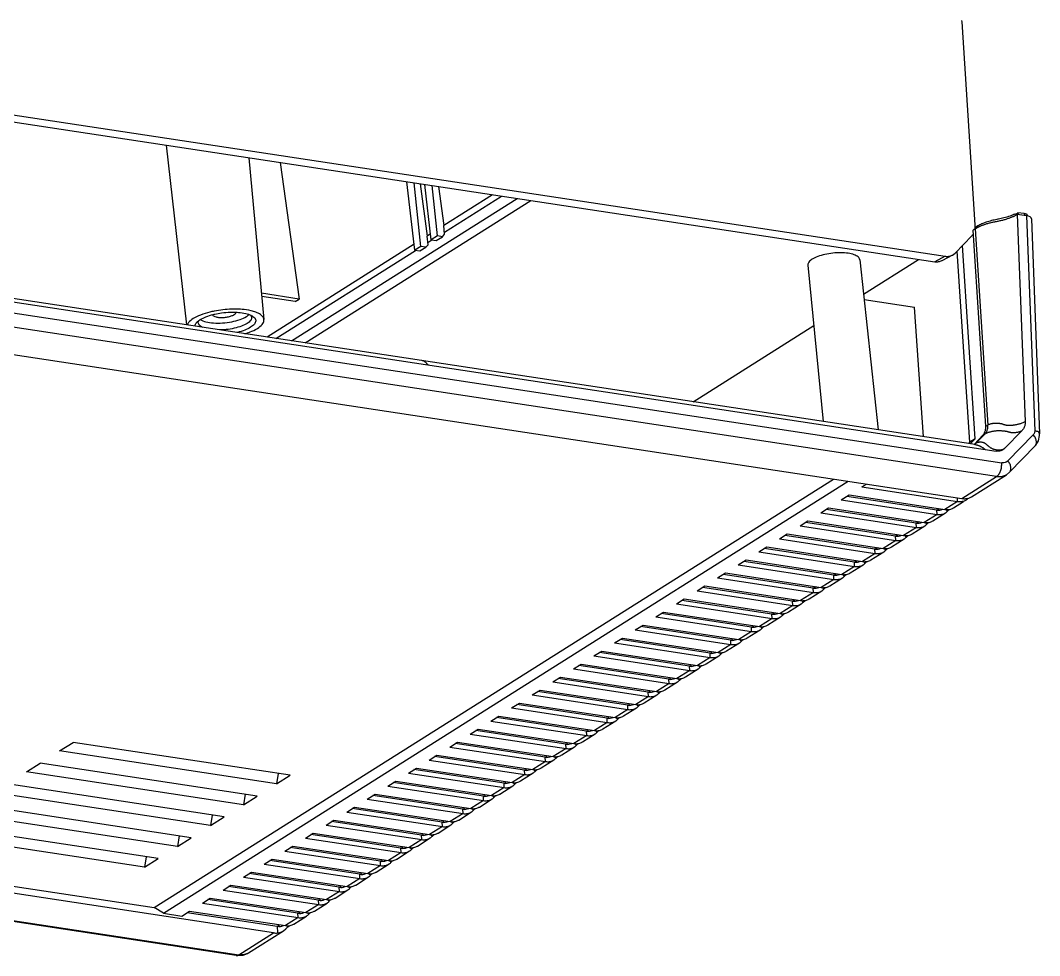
# Model space of a CAD drawing. Header units: millimetres. Extents: x 14276 to 15242, y -9916 to -8542.
# Drawn here: x 14913.2 to 15050, y -9716.2 to -9590.7 of the extents above; entities that cross this region are included whole.
import ezdxf

# ---------------------------------------------------------------- set-up
doc = ezdxf.new("R2010")
doc.units = ezdxf.units.MM

# ---------------------------------------------------------------- blocks, each defined once
blk = doc.blocks.new('u9')
at = {"color": 7, "linetype": 'Continuous'}
for p, q in [((-183.313, 483.086), (-187.971, 480.148)), ((-183.186, 483.201), (-183.869, 483.148)), ((-32.207, 460.157), (-183.313, 483.086)), ((-182.944, 483.176), (-183.186, 483.201)), ((-182.944, 483.176), (-31.838, 460.247)), ((-184.619, 482.841), (-189.298, 479.89)), ((-190.693, 478.967), (-192.406, 477.887)), ((-191.269, 478.102), (-189.556, 479.182)), ((-189.885, 479.356), (-190.047, 479.186)), ((-189.813, 479.43), (-189.885, 479.356)), ((-189.756, 479.184), (-189.885, 479.356)), ((-189.757, 479.488), (-189.813, 479.43)), ((-189.627, 479.622), (-189.757, 479.488)), ((-189.298, 479.89), (-189.627, 479.622)), ((-176.704, 477.232), (-189.556, 479.182)), ((-188.473, 479.272), (-188.798, 479.067)), ((-188.473, 479.272), (-188.518, 480.159)), ((-176.379, 477.437), (-188.473, 479.272)), ((-187.971, 480.148), (-36.865, 457.219)), ((-192.687, 477.657), (-192.912, 477.424)), ((-192.687, 477.657), (-192.522, 477.439)), ((-178.416, 476.152), (-191.269, 478.102)), ((-191.269, 478.102), (-191.24, 477.527)), ((-175.65, 477.897), (-176.704, 477.232)), ((-173.211, 477.527), (-175.65, 477.897)), ((-173.211, 477.527), (-265.122, 419.549)), ((-171.941, 476.763), (-263.122, 419.245)), ((-193.46, 477.222), (-195.173, 476.141)), ((-194.036, 476.357), (-192.323, 477.437)), ((-181.183, 474.407), (-194.036, 476.357)), ((-194.036, 476.357), (-194.007, 475.781)), ((-179.471, 475.487), (-192.323, 477.437)), ((-191.24, 477.527), (-191.564, 477.322)), ((-191.24, 477.527), (-179.146, 475.691)), ((-173.211, 477.527), (-171.941, 476.763)), ((-52.799, 458.685), (-171.941, 476.763)), ((-196.227, 475.476), (-197.94, 474.396)), ((-196.802, 474.611), (-195.09, 475.692)), ((-195.454, 475.912), (-195.678, 475.679)), ((-195.454, 475.912), (-195.289, 475.693)), ((-182.237, 473.742), (-195.09, 475.692)), ((-194.007, 475.781), (-194.331, 475.577)), ((-194.007, 475.781), (-181.913, 473.946)), ((-178.416, 476.152), (-179.471, 475.487)), ((-198.994, 473.731), (-200.706, 472.651)), ((-199.569, 472.866), (-197.857, 473.946)), ((-198.221, 474.167), (-198.445, 473.934)), ((-198.221, 474.167), (-198.056, 473.948)), ((-185.004, 471.996), (-197.857, 473.946)), ((-196.774, 474.036), (-197.098, 473.831)), ((-183.95, 472.661), (-196.802, 474.611)), ((-196.802, 474.611), (-196.774, 474.036)), ((-196.774, 474.036), (-184.68, 472.201)), ((-181.183, 474.407), (-182.237, 473.742)), ((-202.336, 471.121), (-200.623, 472.201)), ((-200.987, 472.421), (-201.212, 472.188)), ((-200.987, 472.421), (-200.823, 472.203)), ((-187.771, 470.251), (-200.623, 472.201)), ((-199.541, 472.291), (-199.865, 472.086)), ((-186.717, 470.916), (-199.569, 472.866)), ((-199.569, 472.866), (-199.541, 472.291)), ((-199.541, 472.291), (-187.447, 470.455)), ((-183.95, 472.661), (-185.004, 471.996)), ((-201.761, 471.986), (-203.473, 470.905)), ((-189.484, 469.171), (-202.336, 471.121)), ((-202.336, 471.121), (-202.307, 470.545)), ((-186.717, 470.916), (-187.771, 470.251)), ((-170.651, 471.332), (-172.483, 470.177)), ((-170.873, 469.933), (-170.651, 471.332)), ((-170.651, 471.332), (-141.52, 466.912)), ((-204.527, 470.24), (-206.24, 469.16)), ((-205.103, 469.375), (-203.39, 470.456)), ((-192.25, 467.425), (-205.103, 469.375)), ((-205.103, 469.375), (-205.074, 468.8)), ((-203.754, 470.676), (-203.979, 470.443)), ((-203.754, 470.676), (-203.59, 470.457)), ((-190.538, 468.506), (-203.39, 470.456)), ((-202.307, 470.545), (-202.632, 470.341)), ((-202.307, 470.545), (-190.213, 468.71)), ((-172.483, 470.177), (-143.351, 465.756)), ((-207.294, 468.495), (-209.007, 467.415)), ((-207.87, 467.63), (-206.157, 468.71)), ((-206.521, 468.931), (-206.746, 468.698)), ((-206.521, 468.931), (-206.356, 468.712)), ((-193.305, 466.76), (-206.157, 468.71)), ((-205.074, 468.8), (-205.398, 468.595)), ((-205.074, 468.8), (-192.98, 466.965)), ((-189.484, 469.171), (-190.538, 468.506)), ((-175.078, 468.539), (-176.91, 467.384)), ((-175.3, 467.14), (-175.078, 468.539)), ((-175.078, 468.539), (-145.947, 464.119)), ((-210.061, 466.75), (-211.774, 465.669)), ((-210.636, 465.885), (-208.924, 466.965)), ((-209.288, 467.185), (-209.512, 466.952)), ((-209.288, 467.185), (-209.123, 466.967)), ((-196.071, 465.015), (-208.924, 466.965)), ((-207.841, 467.055), (-208.165, 466.85)), ((-195.017, 465.68), (-207.87, 467.63)), ((-207.87, 467.63), (-207.841, 467.055)), ((-207.841, 467.055), (-195.747, 465.219)), ((-192.25, 467.425), (-193.305, 466.76)), ((-176.91, 467.384), (-147.778, 462.964)), ((-212.055, 465.44), (-212.279, 465.207)), ((-212.055, 465.44), (-211.89, 465.221)), ((-210.608, 465.309), (-210.932, 465.105)), ((-197.784, 463.935), (-210.636, 465.885)), ((-210.636, 465.885), (-210.608, 465.309)), ((-210.608, 465.309), (-198.514, 463.474)), ((-195.017, 465.68), (-196.071, 465.015)), ((-179.505, 465.747), (-181.337, 464.592)), ((-179.727, 464.347), (-179.505, 465.747)), ((-179.505, 465.747), (-150.374, 461.327)), ((-212.828, 465.004), (-214.54, 463.924)), ((-213.403, 464.139), (-211.691, 465.22)), ((-200.551, 462.189), (-213.403, 464.139)), ((-213.403, 464.139), (-213.375, 463.564)), ((-198.838, 463.27), (-211.691, 465.22)), ((-197.784, 463.935), (-198.838, 463.27)), ((-181.337, 464.592), (-152.205, 460.171)), ((-215.595, 463.259), (-217.307, 462.179)), ((-216.17, 462.394), (-214.457, 463.474)), ((-214.821, 463.695), (-215.046, 463.462)), ((-214.821, 463.695), (-214.657, 463.476)), ((-201.605, 461.524), (-214.457, 463.474)), ((-213.375, 463.564), (-213.699, 463.359)), ((-213.375, 463.564), (-201.281, 461.729)), ((-183.932, 462.954), (-185.763, 461.799)), ((-184.154, 461.555), (-183.932, 462.954)), ((-183.932, 462.954), (-154.801, 458.534)), ((-218.361, 461.514), (-220.074, 460.433)), ((-218.937, 460.649), (-217.224, 461.729)), ((-217.588, 461.949), (-217.813, 461.716)), ((-217.588, 461.949), (-217.424, 461.731)), ((-204.372, 459.779), (-217.224, 461.729)), ((-216.141, 461.819), (-216.466, 461.614)), ((-203.318, 460.444), (-216.17, 462.394)), ((-216.17, 462.394), (-216.141, 461.819)), ((-216.141, 461.819), (-204.048, 459.983)), ((-200.551, 462.189), (-201.605, 461.524)), ((-185.763, 461.799), (-156.632, 457.379)), ((-221.128, 459.768), (-222.841, 458.688)), ((-221.704, 458.903), (-219.991, 459.984)), ((-220.355, 460.204), (-220.58, 459.971)), ((-220.355, 460.204), (-220.19, 459.985)), ((-207.139, 458.034), (-219.991, 459.984)), ((-218.908, 460.073), (-219.233, 459.869)), ((-206.084, 458.699), (-218.937, 460.649)), ((-218.937, 460.649), (-218.908, 460.073)), ((-218.908, 460.073), (-206.814, 458.238)), ((-203.318, 460.444), (-204.372, 459.779)), ((-188.359, 460.162), (-190.19, 459.007)), ((-188.581, 458.762), (-188.359, 460.162)), ((-188.359, 460.162), (-159.228, 455.741)), ((-223.122, 458.459), (-223.346, 458.226)), ((-223.122, 458.459), (-222.957, 458.24)), ((-208.851, 456.953), (-221.704, 458.903)), ((-221.704, 458.903), (-221.675, 458.328)), ((-206.084, 458.699), (-207.139, 458.034)), ((-190.19, 459.007), (-161.059, 454.586)), ((-154.801, 458.534), (-156.632, 457.379)), ((-223.895, 458.023), (-225.608, 456.943)), ((-224.471, 457.158), (-222.758, 458.238)), ((-211.618, 455.208), (-224.471, 457.158)), ((-224.471, 457.158), (-224.442, 456.583)), ((-209.905, 456.288), (-222.758, 458.238)), ((-221.675, 458.328), (-221.999, 458.123)), ((-221.675, 458.328), (-209.581, 456.493)), ((-226.662, 456.278), (-228.375, 455.197)), ((-227.237, 455.413), (-225.525, 456.493)), ((-225.889, 456.713), (-226.113, 456.48)), ((-225.889, 456.713), (-225.724, 456.495)), ((-212.672, 454.543), (-225.525, 456.493)), ((-224.442, 456.583), (-224.766, 456.378)), ((-224.442, 456.583), (-212.348, 454.747)), ((-208.851, 456.953), (-209.905, 456.288)), ((-159.228, 455.741), (-161.059, 454.586)), ((-229.429, 454.532), (-231.141, 453.452)), ((-230.004, 453.667), (-228.291, 454.748)), ((-228.655, 454.968), (-228.88, 454.735)), ((-228.655, 454.968), (-228.491, 454.749)), ((-215.439, 452.798), (-228.291, 454.748)), ((-227.209, 454.837), (-227.533, 454.633)), ((-214.385, 453.463), (-227.237, 455.413)), ((-227.237, 455.413), (-227.209, 454.837)), ((-227.209, 454.837), (-215.115, 453.002)), ((-211.618, 455.208), (-212.672, 454.543)), ((-232.771, 451.922), (-231.058, 453.002)), ((-231.422, 453.223), (-231.647, 452.99)), ((-231.422, 453.223), (-231.258, 453.004)), ((-218.206, 451.052), (-231.058, 453.002)), ((-229.975, 453.092), (-230.3, 452.887)), ((-217.152, 451.717), (-230.004, 453.667)), ((-230.004, 453.667), (-229.975, 453.092)), ((-229.975, 453.092), (-217.882, 451.257)), ((-214.385, 453.463), (-215.439, 452.798)), ((-232.195, 452.787), (-233.908, 451.707)), ((-219.918, 449.972), (-232.771, 451.922)), ((-232.771, 451.922), (-232.742, 451.347)), ((-217.152, 451.717), (-218.206, 451.052)), ((-234.962, 451.042), (-236.675, 449.961)), ((-235.538, 450.177), (-233.825, 451.257)), ((-222.685, 448.227), (-235.538, 450.177)), ((-235.538, 450.177), (-235.509, 449.601)), ((-234.189, 451.477), (-234.414, 451.244)), ((-234.189, 451.477), (-234.025, 451.259)), ((-220.973, 449.307), (-233.825, 451.257)), ((-232.742, 451.347), (-233.067, 451.142)), ((-232.742, 451.347), (-220.648, 449.511)), ((-237.729, 449.296), (-239.442, 448.216)), ((-238.305, 448.431), (-236.592, 449.512)), ((-236.956, 449.732), (-237.181, 449.499)), ((-236.956, 449.732), (-236.791, 449.513)), ((-223.739, 447.562), (-236.592, 449.512)), ((-235.509, 449.601), (-235.833, 449.397)), ((-235.509, 449.601), (-223.415, 447.766)), ((-219.918, 449.972), (-220.973, 449.307)), ((-240.496, 447.551), (-242.209, 446.471)), ((-241.071, 446.686), (-239.359, 447.766)), ((-239.723, 447.987), (-239.947, 447.754)), ((-239.723, 447.987), (-239.558, 447.768)), ((-226.506, 445.816), (-239.359, 447.766)), ((-238.276, 447.856), (-238.6, 447.651)), ((-225.452, 446.481), (-238.305, 448.431)), ((-238.305, 448.431), (-238.276, 447.856)), ((-238.276, 447.856), (-226.182, 446.021)), ((-222.685, 448.227), (-223.739, 447.562)), ((-242.49, 446.241), (-242.714, 446.008)), ((-242.49, 446.241), (-242.325, 446.023)), ((-241.043, 446.111), (-241.367, 445.906)), ((-228.219, 444.736), (-241.071, 446.686)), ((-241.071, 446.686), (-241.043, 446.111)), ((-241.043, 446.111), (-228.949, 444.275)), ((-225.452, 446.481), (-226.506, 445.816)), ((-243.263, 445.806), (-244.975, 444.725)), ((-243.838, 444.941), (-242.126, 446.021)), ((-230.986, 442.991), (-243.838, 444.941)), ((-243.838, 444.941), (-243.81, 444.365)), ((-229.273, 444.071), (-242.126, 446.021)), ((-228.219, 444.736), (-229.273, 444.071)), ((-246.03, 444.06), (-247.742, 442.98)), ((-246.605, 443.195), (-244.892, 444.276)), ((-245.256, 444.496), (-245.481, 444.263)), ((-245.256, 444.496), (-245.092, 444.277)), ((-232.04, 442.326), (-244.892, 444.276)), ((-243.81, 444.365), (-244.134, 444.161)), ((-243.81, 444.365), (-231.716, 442.53)), ((-248.796, 442.315), (-250.509, 441.235)), ((-249.372, 441.45), (-247.659, 442.53)), ((-248.023, 442.751), (-248.248, 442.518)), ((-248.023, 442.751), (-247.859, 442.532)), ((-234.807, 440.58), (-247.659, 442.53)), ((-246.576, 442.62), (-246.901, 442.415)), ((-233.753, 441.245), (-246.605, 443.195)), ((-246.605, 443.195), (-246.576, 442.62)), ((-246.576, 442.62), (-234.482, 440.785)), ((-230.986, 442.991), (-232.04, 442.326)), ((-252.139, 439.705), (-250.426, 440.785)), ((-250.79, 441.005), (-251.015, 440.772)), ((-250.79, 441.005), (-250.625, 440.787)), ((-237.573, 438.835), (-250.426, 440.785)), ((-249.343, 440.875), (-249.667, 440.67)), ((-236.519, 439.5), (-249.372, 441.45)), ((-249.372, 441.45), (-249.343, 440.875)), ((-249.343, 440.875), (-237.249, 439.039)), ((-233.753, 441.245), (-234.807, 440.58)), ((-253.557, 439.26), (-253.781, 439.027)), ((-253.557, 439.26), (-253.392, 439.041)), ((-251.563, 440.57), (-253.276, 439.489)), ((-239.286, 437.755), (-252.139, 439.705)), ((-252.139, 439.705), (-252.11, 439.129)), ((-236.519, 439.5), (-237.573, 438.835)), ((-254.33, 438.824), (-256.043, 437.744)), ((-254.905, 437.959), (-253.193, 439.04)), ((-242.053, 436.009), (-254.905, 437.959)), ((-254.905, 437.959), (-254.877, 437.384)), ((-240.34, 437.09), (-253.193, 439.04)), ((-252.11, 439.129), (-252.434, 438.925)), ((-252.11, 439.129), (-240.016, 437.294)), ((-257.097, 437.079), (-258.809, 435.999)), ((-257.672, 436.214), (-255.96, 437.294)), ((-256.324, 437.515), (-256.548, 437.282)), ((-256.324, 437.515), (-256.159, 437.296)), ((-243.107, 435.344), (-255.96, 437.294)), ((-254.877, 437.384), (-255.201, 437.179)), ((-254.877, 437.384), (-242.783, 435.549)), ((-239.286, 437.755), (-240.34, 437.09)), ((-259.864, 435.334), (-261.576, 434.253)), ((-260.439, 434.469), (-258.726, 435.549)), ((-259.09, 435.769), (-259.315, 435.536)), ((-259.09, 435.769), (-258.926, 435.551)), ((-245.874, 433.599), (-258.726, 435.549)), ((-257.644, 435.639), (-257.968, 435.434)), ((-244.82, 434.264), (-257.672, 436.214)), ((-257.672, 436.214), (-257.644, 435.639)), ((-257.644, 435.639), (-245.55, 433.803)), ((-242.053, 436.009), (-243.107, 435.344)), ((-263.206, 432.723), (-261.493, 433.804)), ((-261.857, 434.024), (-262.082, 433.791)), ((-261.857, 434.024), (-261.693, 433.805)), ((-248.641, 431.854), (-261.493, 433.804)), ((-260.41, 433.893), (-260.735, 433.689)), ((-247.587, 432.519), (-260.439, 434.469)), ((-260.439, 434.469), (-260.41, 433.893)), ((-260.41, 433.893), (-248.316, 432.058)), ((-244.82, 434.264), (-245.874, 433.599)), ((-262.63, 433.588), (-264.343, 432.508)), ((-250.353, 430.773), (-263.206, 432.723)), ((-263.206, 432.723), (-263.177, 432.148)), ((-247.587, 432.519), (-248.641, 431.854)), ((-265.397, 431.843), (-267.11, 430.763)), ((-265.973, 430.978), (-264.26, 432.058)), ((-264.624, 432.279), (-264.849, 432.046)), ((-264.624, 432.279), (-264.459, 432.06)), ((-251.408, 430.108), (-264.26, 432.058)), ((-263.177, 432.148), (-263.501, 431.943)), ((-263.177, 432.148), (-251.083, 430.313)), ((-268.164, 430.098), (-269.877, 429.017)), ((-268.739, 429.233), (-267.027, 430.313)), ((-267.391, 430.534), (-267.615, 430.3)), ((-267.391, 430.534), (-267.226, 430.315)), ((-254.174, 428.363), (-267.027, 430.313)), ((-265.944, 430.403), (-266.268, 430.198)), ((-253.12, 429.028), (-265.973, 430.978)), ((-265.973, 430.978), (-265.944, 430.403)), ((-265.944, 430.403), (-253.85, 428.567)), ((-250.353, 430.773), (-251.408, 430.108)), ((-270.931, 428.352), (-272.643, 427.272)), ((-271.506, 427.487), (-269.794, 428.568)), ((-270.158, 428.788), (-270.382, 428.555)), ((-270.158, 428.788), (-269.993, 428.569)), ((-256.941, 426.618), (-269.794, 428.568)), ((-268.711, 428.657), (-269.035, 428.453)), ((-255.887, 427.283), (-268.739, 429.233)), ((-268.739, 429.233), (-268.711, 428.657)), ((-268.711, 428.657), (-256.617, 426.822)), ((-253.12, 429.028), (-254.174, 428.363)), ((-272.924, 427.043), (-273.149, 426.81)), ((-272.924, 427.043), (-272.76, 426.824)), ((-271.478, 426.912), (-271.802, 426.707)), ((-258.654, 425.537), (-271.506, 427.487)), ((-271.506, 427.487), (-271.478, 426.912)), ((-271.478, 426.912), (-259.384, 425.077)), ((-255.887, 427.283), (-256.941, 426.618)), ((-273.698, 426.607), (-275.41, 425.527)), ((-274.273, 425.742), (-272.56, 426.823)), ((-261.421, 423.792), (-274.273, 425.742)), ((-274.273, 425.742), (-274.244, 425.167)), ((-259.708, 424.872), (-272.56, 426.823)), ((-276.464, 424.862), (-278.177, 423.781)), ((-277.04, 423.997), (-275.327, 425.077)), ((-275.691, 425.298), (-275.916, 425.064)), ((-275.691, 425.298), (-275.527, 425.079)), ((-262.475, 423.127), (-275.327, 425.077)), ((-274.244, 425.167), (-274.569, 424.962)), ((-274.244, 425.167), (-262.15, 423.332)), ((-258.654, 425.537), (-259.708, 424.872)), ((-279.231, 423.116), (-280.611, 422.246)), ((-279.807, 422.251), (-278.094, 423.332)), ((-278.458, 423.552), (-278.683, 423.319)), ((-278.458, 423.552), (-278.293, 423.333)), ((-265.242, 421.382), (-278.094, 423.332)), ((-277.011, 423.421), (-277.335, 423.217)), ((-264.187, 422.047), (-277.04, 423.997)), ((-277.04, 423.997), (-277.011, 423.421)), ((-277.011, 423.421), (-264.917, 421.586)), ((-261.421, 423.792), (-262.475, 423.127)), ((-281.666, 421.623), (-286.344, 418.672)), ((-280.368, 421.862), (-285.026, 418.924)), ((-129.263, 398.934), (-280.368, 421.862)), ((-266.954, 420.301), (-279.807, 422.251)), ((-279.807, 422.251), (-279.783, 421.773)), ((-264.187, 422.047), (-265.242, 421.382)), ((-266.954, 420.301), (-267.56, 419.919)), ((-285.026, 418.924), (-133.921, 395.995)), ((-290.204, 414.808), (-286.784, 418.315)), ((-286.345, 418.671), (-286.784, 418.315)), ((-289.965, 413.299), (-286.546, 416.806)), ((-134.612, 394.14), (-285.718, 417.069)), ((-288.458, 412.731), (-286.102, 415.148)), ((-286.102, 415.148), (-285.819, 415.364)), ((-135.108, 392.755), (-284.996, 415.499)), ((-282.026, 414.596), (-282.266, 414.445)), ((-282.156, 414.615), (-134.006, 392.135)), ((-282.266, 414.445), (-283.485, 413.179)), ((-283.208, 413.354), (-283.485, 413.179)), ((-283.208, 413.354), (-282.013, 414.594)), ((-281.492, 414.526), (-282.141, 413.853)), ((-282.141, 413.853), (-281.421, 414.307)), ((-282.141, 413.853), (-280.454, 387.917)), ((-281.256, 414.478), (-281.421, 414.307)), ((-281.421, 414.307), (-279.753, 388.645)), ((-275.207, 413.561), (-274.02, 396.176)), ((-289.71, 384.309), (-290.813, 413.162)), ((-289.048, 383.926), (-290.15, 412.757)), ((-283.586, 412.17), (-283.863, 411.996)), ((-282.152, 385.685), (-283.863, 411.996)), ((-283.586, 412.17), (-281.876, 385.86)), ((-266.66, 389.814), (-269.153, 412.643)), ((-287.808, 383.738), (-288.87, 411.525)), ((-259.697, 390.535), (-261.751, 411.521)), ((-244.293, 408.874), (-260.492, 398.655)), ((-192.225, 400.974), (-222.498, 381.878)), ((-190.397, 400.697), (-220.67, 381.6)), ((-188.276, 400.375), (-207.013, 388.555)), ((-206.836, 387.746), (-187.099, 400.196)), ((-173.56, 374.452), (-176.283, 398.554)), ((-184.628, 376.131), (-186.671, 397.842)), ((-267.242, 395.148), (-274.02, 396.176)), ((-267.165, 394.445), (-274.564, 389.778)), ((-190.852, 395.437), (-191.405, 395.088)), ((-191.405, 395.088), (-186.34, 394.32)), ((-188.874, 376.776), (-191.405, 395.088)), ((-190.852, 395.437), (-186.381, 394.759)), ((-278.118, 389.355), (-276.722, 390.106)), ((-128.636, 367.635), (-276.722, 390.106)), ((-279.481, 388.927), (-281.698, 386.626)), ((-279.112, 389.205), (-279.481, 388.927)), ((-279.112, 389.205), (-277.664, 389.963)), ((-130.032, 366.884), (-278.118, 389.355)), ((-207.591, 388.643), (-208.421, 388.119)), ((-206.929, 388.542), (-207.591, 388.643)), ((-209.805, 387.246), (-210.635, 386.723)), ((-209.143, 387.146), (-209.805, 387.246)), ((-208.69, 387.497), (-209.226, 387.159)), ((-208.421, 388.119), (-208.719, 387.797)), ((-208.719, 387.797), (-208.608, 386.633)), ((-208.421, 388.119), (-207.759, 388.019)), ((-207.759, 388.019), (-206.929, 388.542)), ((-207.759, 388.019), (-206.86, 379.505)), ((-206.929, 388.542), (-205.856, 379.353)), ((-281.921, 386.579), (-281.749, 386.553)), ((-210.903, 386.101), (-218.548, 381.278)), ((-210.635, 386.723), (-210.932, 386.401)), ((-210.932, 386.401), (-210.821, 385.237)), ((-210.635, 386.723), (-209.973, 386.622)), ((-209.973, 386.622), (-209.143, 387.146)), ((-209.973, 386.622), (-209.259, 379.869)), ((-209.143, 387.146), (-208.276, 379.72)), ((-209.05, 386.349), (-208.602, 386.632)), ((-207.649, 379.624), (-208.602, 386.632)), ((-282.536, 385.286), (-282.547, 385.468)), ((-282.536, 385.286), (-282.259, 385.461)), ((-282.259, 385.461), (-282.268, 385.619)), ((-282.171, 385.146), (-280.399, 357.9)), ((-282.152, 385.685), (-281.876, 385.86)), ((-217.372, 381.1), (-210.815, 385.236)), ((-210.103, 379.997), (-210.815, 385.236)), ((-289.209, 383.97), (-289.193, 383.87)), ((-289.048, 383.926), (-287.808, 383.738)), ((-288.753, 383.631), (-288.788, 383.887)), ((-288.753, 383.631), (-287.907, 383.503)), ((-287.907, 383.503), (-287.931, 383.757))]:
    blk.add_line(p, q, dxfattribs=at)
for points in [[(-183.869, 483.148), (-184.493, 482.915), (-184.621, 482.839)], [(-290.204, 414.808), (-290.282, 414.722), (-290.648, 414.125), (-290.809, 413.418), (-290.813, 413.162)]]:
    blk.add_lwpolyline(points, dxfattribs=at)
for centre, radius, start, end in [((-188.743, 478.151), 1.131, 116.94615, 118.72486), ((-191.601, 476.611), 1.508, 130.63384, 136.06647), ((-191.596, 476.606), 1.516, 122.30934, 130.64362), ((-191.51, 476.405), 1.131, 116.94615, 118.72486), ((-194.368, 474.866), 1.508, 130.63384, 136.06647), ((-194.363, 474.86), 1.516, 122.30934, 130.64362), ((-194.277, 474.66), 1.131, 116.94615, 118.72486), ((-197.135, 473.121), 1.508, 130.63384, 136.06647), ((-197.13, 473.115), 1.516, 122.30934, 130.64362), ((-197.043, 472.915), 1.131, 116.94615, 118.72486), ((-199.901, 471.375), 1.508, 130.63384, 136.06647), ((-199.896, 471.37), 1.516, 122.30934, 130.64362), ((-199.81, 471.169), 1.131, 116.94615, 118.72486), ((-202.668, 469.63), 1.508, 130.63384, 136.06647), ((-202.663, 469.624), 1.516, 122.30934, 130.64362), ((-202.577, 469.424), 1.131, 116.94615, 118.72486), ((-205.435, 467.885), 1.508, 130.63384, 136.06647), ((-205.43, 467.879), 1.516, 122.30934, 130.64362), ((-205.344, 467.679), 1.131, 116.94615, 118.72486), ((-208.202, 466.139), 1.508, 130.63384, 136.06647), ((-208.197, 466.134), 1.516, 122.30934, 130.64362), ((-208.111, 465.933), 1.131, 116.94615, 118.72486), ((-210.969, 464.394), 1.508, 130.63384, 136.06647), ((-210.964, 464.388), 1.516, 122.30934, 130.64362), ((-213.73, 462.643), 1.516, 122.30934, 130.64362), ((-210.877, 464.188), 1.131, 116.94615, 118.72486), ((-213.735, 462.649), 1.508, 130.63384, 136.06647), ((-213.644, 462.443), 1.131, 116.94615, 118.72486), ((-216.502, 460.903), 1.508, 130.63384, 136.06647), ((-216.497, 460.898), 1.516, 122.30934, 130.64362), ((-216.411, 460.697), 1.131, 116.94615, 118.72486), ((-219.269, 459.158), 1.508, 130.63384, 136.06647), ((-219.264, 459.152), 1.516, 122.30934, 130.64362), ((-219.178, 458.952), 1.131, 116.94615, 118.72486), ((-222.036, 457.413), 1.508, 130.63384, 136.06647), ((-222.031, 457.407), 1.516, 122.30934, 130.64362), ((-221.945, 457.207), 1.131, 116.94615, 118.72486), ((-224.803, 455.667), 1.508, 130.63384, 136.06647), ((-224.798, 455.662), 1.516, 122.30934, 130.64362), ((-224.712, 455.461), 1.131, 116.94615, 118.72486), ((-227.57, 453.922), 1.508, 130.63384, 136.06647), ((-227.564, 453.916), 1.516, 122.30934, 130.64362), ((-227.478, 453.716), 1.131, 116.94615, 118.72486), ((-230.336, 452.177), 1.508, 130.63384, 136.06647), ((-230.331, 452.171), 1.516, 122.30934, 130.64362), ((-230.245, 451.971), 1.131, 116.94615, 118.72486), ((-233.103, 450.431), 1.508, 130.63384, 136.06647), ((-233.098, 450.426), 1.516, 122.30934, 130.64362), ((-233.012, 450.225), 1.131, 116.94615, 118.72486), ((-235.87, 448.686), 1.508, 130.63384, 136.06647), ((-235.865, 448.68), 1.516, 122.30934, 130.64362), ((-235.779, 448.48), 1.131, 116.94615, 118.72486), ((-238.637, 446.941), 1.508, 130.63384, 136.06647), ((-238.632, 446.935), 1.516, 122.30934, 130.64362), ((-238.546, 446.735), 1.131, 116.94615, 118.72486), ((-241.404, 445.195), 1.508, 130.63384, 136.06647), ((-241.398, 445.19), 1.516, 122.30934, 130.64362), ((-244.165, 443.444), 1.516, 122.30934, 130.64362), ((-241.312, 444.989), 1.131, 116.94615, 118.72486), ((-244.17, 443.45), 1.508, 130.63384, 136.06647), ((-244.079, 443.244), 1.131, 116.94615, 118.72486), ((-246.937, 441.705), 1.508, 130.63384, 136.06647), ((-246.932, 441.699), 1.516, 122.30934, 130.64362), ((-246.846, 441.499), 1.131, 116.94615, 118.72486), ((-249.704, 439.959), 1.508, 130.63384, 136.06647), ((-249.699, 439.954), 1.516, 122.30934, 130.64362), ((-249.613, 439.753), 1.131, 116.94615, 118.72486), ((-252.471, 438.214), 1.508, 130.63384, 136.06647), ((-252.466, 438.208), 1.516, 122.30934, 130.64362), ((-252.38, 438.008), 1.131, 116.94615, 118.72486), ((-255.238, 436.469), 1.508, 130.63384, 136.06647), ((-255.232, 436.463), 1.516, 122.30934, 130.64362), ((-255.146, 436.263), 1.131, 116.94615, 118.72486), ((-258.004, 434.723), 1.508, 130.63384, 136.06647), ((-257.999, 434.718), 1.516, 122.30934, 130.64362), ((-257.913, 434.517), 1.131, 116.94615, 118.72486), ((-260.771, 432.978), 1.508, 130.63384, 136.06647), ((-260.766, 432.972), 1.516, 122.30934, 130.64362), ((-260.68, 432.772), 1.131, 116.94615, 118.72486), ((-263.533, 431.227), 1.516, 122.30934, 130.64362), ((-263.538, 431.233), 1.508, 130.63384, 136.06647), ((-263.447, 431.027), 1.131, 116.94615, 118.72486), ((-266.305, 429.487), 1.508, 130.63384, 136.06647), ((-266.3, 429.482), 1.516, 122.30934, 130.64362), ((-266.214, 429.281), 1.131, 116.94615, 118.72486), ((-269.072, 427.742), 1.508, 130.63384, 136.06647), ((-269.067, 427.736), 1.516, 122.30934, 130.64362), ((-268.98, 427.536), 1.131, 116.94615, 118.72486), ((-271.838, 425.997), 1.508, 130.63384, 136.06647), ((-271.833, 425.991), 1.516, 122.30934, 130.64362), ((-271.747, 425.791), 1.131, 116.94615, 118.72486), ((-274.605, 424.251), 1.508, 130.63384, 136.06647), ((-274.6, 424.246), 1.516, 122.30934, 130.64362), ((-274.514, 424.045), 1.131, 116.94615, 118.72486), ((-277.372, 422.506), 1.508, 130.63384, 136.06647), ((-277.367, 422.5), 1.516, 122.30934, 130.64362), ((-277.281, 422.3), 1.131, 116.94615, 118.72486), ((-280.77, 420.201), 1.681, 108.76299, 122.20523), ((-280.134, 420.756), 1.515, 125.00689, 136.05403), ((-280.138, 420.761), 1.508, 122.30036, 125.012), ((-280.151, 420.782), 1.484, 116.95717, 122.30941), ((-281.427, 413.637), 1.164, 123.77342, 136.05671), ((-282.869, 415.369), 1.102, 283.92395, 292.94022), ((-178.785, 399.233), 1.518, 313.20435, 317.18595), ((-184.639, 397.577), 0.393, 185.85128, 187.66195), ((-179.953, 400.788), 3.465, 301.71839, 302.24335), ((-183.658, 402.187), 5.671, 253.21698, 256.7473), ((-182.747, 409.684), 13.242, 269.11082, 271.81549), ((-182.781, 410.768), 14.327, 271.81558, 281.12847), ((-182.539, 409.451), 12.988, 281.20399, 282.66475), ((-285.656, 391.837), 7.092, 290.46269, 293.77339), ((-285.093, 390.565), 5.701, 293.74949, 297.57387), ((-284.79, 389.97), 5.032, 297.6499, 297.9172), ((-284.719, 389.836), 4.882, 297.91619, 298.39423), ((-284.405, 389.267), 4.231, 298.32061, 302.16848), ((-285.171, 378.38), 5.808, 116.21205, 118.10904), ((-284.871, 377.768), 6.49, 113.84131, 116.19938), ((-277.724, 358.074), 2.681, 183.73558, 188.08836)]:
    blk.add_arc(centre, radius, start, end, dxfattribs=at)
for centre, major_axis, ratio, start_param, end_param in [((-187.828, 477.27), (-1.277, 2.724), 0.7829302, -0.4819993, -0.2584242), ((-279.935, 419.168), (-1.851, 2.37), 0.7214548, -0.65182, -0.4282449), ((-288.215, 384.45), (1.495, 0.155), 0.3576327, 3.1184365, 4.0844864)]:
    blk.add_ellipse(centre, major_axis=major_axis, ratio=ratio, start_param=start_param, end_param=end_param, dxfattribs=at)
for points, start_tangent, end_tangent in [([(-184.619, 482.841), (-184.481, 482.919), (-183.928, 483.092), (-183.313, 483.086)], (0.8453256, 0.5342515), (0.9886814, -0.1500303)), ([(-182.944, 483.175), (-182.993, 483.181), (-183.313, 483.086)], (-0.9865355, 0.1635472), (-0.8457822, -0.5335283)), ([(-189.556, 479.182), (-190.09, 479.187), (-190.573, 479.035), (-190.693, 478.967)], (-0.9886827, 0.1500218), (-0.845276, -0.5343299)), ([(-188.518, 480.159), (-188.932, 480.066), (-189.298, 479.89)], (-0.9936372, -0.1126284), (-0.8457225, -0.5336229)), ([(-188.473, 479.272), (-188.884, 479.275), (-189.255, 479.159)], (-0.9886827, 0.1500218), (-0.8914449, -0.453129)), ([(-191.269, 478.102), (-191.802, 478.106), (-192.286, 477.955), (-192.406, 477.886)], (-0.9886827, 0.1500218), (-0.845276, -0.5343299)), ([(-191.24, 477.527), (-191.651, 477.53), (-192.022, 477.413)], (-0.9886827, 0.1500218), (-0.8914449, -0.453129)), ([(-194.036, 476.357), (-194.569, 476.361), (-195.052, 476.21), (-195.173, 476.141)], (-0.9886827, 0.1500218), (-0.845276, -0.5343299)), ([(-192.323, 477.437), (-192.857, 477.441), (-193.34, 477.29), (-193.46, 477.222)], (-0.9886827, 0.1500218), (-0.845276, -0.5343299)), ([(-195.09, 475.692), (-195.623, 475.696), (-196.106, 475.545), (-196.227, 475.476)], (-0.9886827, 0.1500218), (-0.845276, -0.5343299)), ([(-194.007, 475.781), (-194.417, 475.785), (-194.789, 475.668)], (-0.9886827, 0.1500218), (-0.8914449, -0.453129)), ([(-197.857, 473.946), (-198.39, 473.951), (-198.873, 473.799), (-198.994, 473.731)], (-0.9886827, 0.1500218), (-0.845276, -0.5343299)), ([(-196.802, 474.611), (-197.336, 474.616), (-197.819, 474.464), (-197.94, 474.396)], (-0.9886827, 0.1500218), (-0.845276, -0.5343299)), ([(-196.774, 474.036), (-197.184, 474.039), (-197.556, 473.923)], (-0.9886827, 0.1500218), (-0.8914449, -0.453129)), ([(-200.623, 472.201), (-201.157, 472.206), (-201.64, 472.054), (-201.761, 471.986)], (-0.9886827, 0.1500218), (-0.845276, -0.5343299)), ([(-199.569, 472.866), (-200.103, 472.87), (-200.586, 472.719), (-200.706, 472.651)], (-0.9886827, 0.1500218), (-0.845276, -0.5343299)), ([(-199.541, 472.291), (-199.951, 472.294), (-200.323, 472.177)], (-0.9886827, 0.1500218), (-0.8914449, -0.453129)), ([(-202.336, 471.121), (-202.87, 471.125), (-203.353, 470.974), (-203.473, 470.905)], (-0.9886827, 0.1500218), (-0.845276, -0.5343299)), ([(-205.103, 469.375), (-205.636, 469.38), (-206.12, 469.228), (-206.24, 469.16)], (-0.9886827, 0.1500218), (-0.845276, -0.5343299)), ([(-203.39, 470.456), (-203.924, 470.46), (-204.407, 470.309), (-204.527, 470.24)], (-0.9886827, 0.1500218), (-0.845276, -0.5343299)), ([(-202.307, 470.545), (-202.718, 470.549), (-203.089, 470.432)], (-0.9886827, 0.1500218), (-0.8914449, -0.453129)), ([(-206.157, 468.71), (-206.691, 468.715), (-207.174, 468.563), (-207.294, 468.495)], (-0.9886827, 0.1500218), (-0.845276, -0.5343299)), ([(-205.074, 468.8), (-205.485, 468.803), (-205.856, 468.687)], (-0.9886827, 0.1500218), (-0.8914449, -0.453129)), ([(-208.924, 466.965), (-209.457, 466.97), (-209.941, 466.818), (-210.061, 466.75)], (-0.9886827, 0.1500218), (-0.845276, -0.5343299)), ([(-207.87, 467.63), (-208.403, 467.634), (-208.886, 467.483), (-209.007, 467.415)], (-0.9886827, 0.1500218), (-0.845276, -0.5343299)), ([(-207.841, 467.055), (-208.251, 467.058), (-208.623, 466.941)], (-0.9886827, 0.1500218), (-0.8914449, -0.453129)), ([(-211.691, 465.22), (-212.224, 465.224), (-212.707, 465.073), (-212.828, 465.004)], (-0.9886827, 0.1500218), (-0.845276, -0.5343299)), ([(-210.636, 465.885), (-211.17, 465.889), (-211.653, 465.738), (-211.774, 465.669)], (-0.9886827, 0.1500218), (-0.845276, -0.5343299)), ([(-210.608, 465.309), (-211.018, 465.313), (-211.39, 465.196)], (-0.9886827, 0.1500218), (-0.8914449, -0.453129)), ([(-213.403, 464.139), (-213.937, 464.144), (-214.42, 463.992), (-214.54, 463.924)], (-0.9886827, 0.1500218), (-0.845276, -0.5343299)), ([(-214.457, 463.474), (-214.991, 463.479), (-215.474, 463.327), (-215.595, 463.259)], (-0.9886827, 0.1500218), (-0.845276, -0.5343299)), ([(-213.375, 463.564), (-213.785, 463.567), (-214.157, 463.451)], (-0.9886827, 0.1500218), (-0.8914449, -0.453129)), ([(-217.224, 461.729), (-217.758, 461.734), (-218.241, 461.582), (-218.361, 461.514)], (-0.9886827, 0.1500218), (-0.845276, -0.5343299)), ([(-216.17, 462.394), (-216.704, 462.398), (-217.187, 462.247), (-217.307, 462.179)], (-0.9886827, 0.1500218), (-0.845276, -0.5343299)), ([(-216.141, 461.819), (-216.552, 461.822), (-216.924, 461.705)], (-0.9886827, 0.1500218), (-0.8914449, -0.453129)), ([(-219.991, 459.984), (-220.525, 459.988), (-221.008, 459.837), (-221.128, 459.768)], (-0.9886827, 0.1500218), (-0.845276, -0.5343299)), ([(-218.937, 460.649), (-219.47, 460.653), (-219.954, 460.502), (-220.074, 460.433)], (-0.9886827, 0.1500218), (-0.845276, -0.5343299)), ([(-218.908, 460.073), (-219.319, 460.077), (-219.69, 459.96)], (-0.9886827, 0.1500218), (-0.8914449, -0.453129)), ([(-221.704, 458.903), (-222.237, 458.908), (-222.72, 458.756), (-222.841, 458.688)], (-0.9886827, 0.1500218), (-0.845276, -0.5343299)), ([(-224.471, 457.158), (-225.004, 457.162), (-225.487, 457.011), (-225.608, 456.943)], (-0.9886827, 0.1500218), (-0.845276, -0.5343299)), ([(-222.758, 458.238), (-223.291, 458.243), (-223.775, 458.091), (-223.895, 458.023)], (-0.9886827, 0.1500218), (-0.845276, -0.5343299)), ([(-221.675, 458.328), (-222.086, 458.331), (-222.457, 458.215)], (-0.9886827, 0.1500218), (-0.8914449, -0.453129)), ([(-225.525, 456.493), (-226.058, 456.498), (-226.541, 456.346), (-226.662, 456.278)], (-0.9886827, 0.1500218), (-0.845276, -0.5343299)), ([(-224.442, 456.583), (-224.852, 456.586), (-225.224, 456.469)], (-0.9886827, 0.1500218), (-0.8914449, -0.453129)), ([(-228.291, 454.748), (-228.825, 454.752), (-229.308, 454.601), (-229.429, 454.532)], (-0.9886827, 0.1500218), (-0.845276, -0.5343299)), ([(-227.237, 455.413), (-227.771, 455.417), (-228.254, 455.266), (-228.374, 455.197)], (-0.9886827, 0.1500218), (-0.845276, -0.5343299)), ([(-227.209, 454.837), (-227.619, 454.841), (-227.991, 454.724)], (-0.9886827, 0.1500218), (-0.8914449, -0.453129)), ([(-231.058, 453.002), (-231.592, 453.007), (-232.075, 452.855), (-232.195, 452.787)], (-0.9886827, 0.1500218), (-0.845276, -0.5343299)), ([(-230.004, 453.667), (-230.538, 453.672), (-231.021, 453.52), (-231.141, 453.452)], (-0.9886827, 0.1500218), (-0.845276, -0.5343299)), ([(-229.975, 453.092), (-230.386, 453.095), (-230.758, 452.979)], (-0.9886827, 0.1500218), (-0.8914449, -0.453129)), ([(-232.771, 451.922), (-233.305, 451.927), (-233.788, 451.775), (-233.908, 451.707)], (-0.9886827, 0.1500218), (-0.845276, -0.5343299)), ([(-235.538, 450.177), (-236.071, 450.181), (-236.554, 450.03), (-236.675, 449.961)], (-0.9886827, 0.1500218), (-0.845276, -0.5343299)), ([(-233.825, 451.257), (-234.359, 451.262), (-234.842, 451.11), (-234.962, 451.042)], (-0.9886827, 0.1500218), (-0.845276, -0.5343299)), ([(-232.742, 451.347), (-233.153, 451.35), (-233.524, 451.233)], (-0.9886827, 0.1500218), (-0.8914449, -0.453129)), ([(-236.592, 449.512), (-237.125, 449.516), (-237.609, 449.365), (-237.729, 449.296)], (-0.9886827, 0.1500218), (-0.845276, -0.5343299)), ([(-235.509, 449.601), (-235.92, 449.605), (-236.291, 449.488)], (-0.9886827, 0.1500218), (-0.8914449, -0.453129)), ([(-239.359, 447.766), (-239.892, 447.771), (-240.375, 447.619), (-240.496, 447.551)], (-0.9886827, 0.1500218), (-0.845276, -0.5343299)), ([(-238.305, 448.431), (-238.838, 448.436), (-239.321, 448.284), (-239.442, 448.216)], (-0.9886827, 0.1500218), (-0.845276, -0.5343299)), ([(-238.276, 447.856), (-238.686, 447.859), (-239.058, 447.743)], (-0.9886827, 0.1500218), (-0.8914449, -0.453129)), ([(-241.071, 446.686), (-241.605, 446.691), (-242.088, 446.539), (-242.208, 446.471)], (-0.9886827, 0.1500218), (-0.845276, -0.5343299)), ([(-241.043, 446.111), (-241.453, 446.114), (-241.825, 445.997)], (-0.9886827, 0.1500218), (-0.8914449, -0.453129)), ([(-243.838, 444.941), (-244.372, 444.945), (-244.855, 444.794), (-244.975, 444.725)], (-0.9886827, 0.1500218), (-0.845276, -0.5343299)), ([(-242.126, 446.021), (-242.659, 446.026), (-243.142, 445.874), (-243.263, 445.806)], (-0.9886827, 0.1500218), (-0.845276, -0.5343299)), ([(-244.892, 444.276), (-245.426, 444.28), (-245.909, 444.129), (-246.029, 444.06)], (-0.9886827, 0.1500218), (-0.845276, -0.5343299)), ([(-243.81, 444.365), (-244.22, 444.369), (-244.592, 444.252)], (-0.9886827, 0.1500218), (-0.8914449, -0.453129)), ([(-247.659, 442.53), (-248.193, 442.535), (-248.676, 442.383), (-248.796, 442.315)], (-0.9886827, 0.1500218), (-0.845276, -0.5343299)), ([(-246.605, 443.195), (-247.139, 443.2), (-247.622, 443.048), (-247.742, 442.98)], (-0.9886827, 0.1500218), (-0.845276, -0.5343299)), ([(-246.576, 442.62), (-246.987, 442.623), (-247.358, 442.507)], (-0.9886827, 0.1500218), (-0.8914449, -0.453129)), ([(-250.426, 440.785), (-250.96, 440.79), (-251.443, 440.638), (-251.563, 440.57)], (-0.9886827, 0.1500218), (-0.845276, -0.5343299)), ([(-249.372, 441.45), (-249.905, 441.455), (-250.388, 441.303), (-250.509, 441.235)], (-0.9886827, 0.1500218), (-0.845276, -0.5343299)), ([(-249.343, 440.875), (-249.754, 440.878), (-250.125, 440.761)], (-0.9886827, 0.1500218), (-0.8914449, -0.453129)), ([(-252.139, 439.705), (-252.672, 439.709), (-253.155, 439.558), (-253.276, 439.489)], (-0.9886827, 0.1500218), (-0.845276, -0.5343299)), ([(-254.905, 437.959), (-255.439, 437.964), (-255.922, 437.812), (-256.043, 437.744)], (-0.9886827, 0.1500218), (-0.845276, -0.5343299)), ([(-253.193, 439.04), (-253.726, 439.044), (-254.209, 438.893), (-254.33, 438.824)], (-0.9886827, 0.1500218), (-0.845276, -0.5343299)), ([(-252.11, 439.129), (-252.52, 439.133), (-252.892, 439.016)], (-0.9886827, 0.1500218), (-0.8914449, -0.453129)), ([(-255.96, 437.294), (-256.493, 437.299), (-256.976, 437.147), (-257.097, 437.079)], (-0.9886827, 0.1500218), (-0.845276, -0.5343299)), ([(-254.877, 437.384), (-255.287, 437.387), (-255.659, 437.271)], (-0.9886827, 0.1500218), (-0.8914449, -0.453129)), ([(-258.726, 435.549), (-259.26, 435.554), (-259.743, 435.402), (-259.863, 435.334)], (-0.9886827, 0.1500218), (-0.845276, -0.5343299)), ([(-257.672, 436.214), (-258.206, 436.219), (-258.689, 436.067), (-258.809, 435.999)], (-0.9886827, 0.1500218), (-0.845276, -0.5343299)), ([(-257.644, 435.639), (-258.054, 435.642), (-258.426, 435.525)], (-0.9886827, 0.1500218), (-0.8914449, -0.453129)), ([(-261.493, 433.804), (-262.027, 433.808), (-262.51, 433.657), (-262.63, 433.588)], (-0.9886827, 0.1500218), (-0.845276, -0.5343299)), ([(-260.439, 434.469), (-260.973, 434.473), (-261.456, 434.322), (-261.576, 434.253)], (-0.9886827, 0.1500218), (-0.845276, -0.5343299)), ([(-260.41, 433.893), (-260.821, 433.897), (-261.192, 433.78)], (-0.9886827, 0.1500218), (-0.8914449, -0.453129)), ([(-263.206, 432.723), (-263.739, 432.728), (-264.223, 432.576), (-264.343, 432.508)], (-0.9886827, 0.1500218), (-0.845276, -0.5343299)), ([(-264.26, 432.058), (-264.794, 432.063), (-265.277, 431.911), (-265.397, 431.843)], (-0.9886827, 0.1500218), (-0.845276, -0.5343299)), ([(-263.177, 432.148), (-263.588, 432.151), (-263.959, 432.035)], (-0.9886827, 0.1500218), (-0.8914449, -0.453129)), ([(-267.027, 430.313), (-267.56, 430.318), (-268.043, 430.166), (-268.164, 430.098)], (-0.9886827, 0.1500218), (-0.845276, -0.5343299)), ([(-265.973, 430.978), (-266.506, 430.983), (-266.989, 430.831), (-267.11, 430.763)], (-0.9886827, 0.1500218), (-0.845276, -0.5343299)), ([(-265.944, 430.403), (-266.354, 430.406), (-266.726, 430.289)], (-0.9886827, 0.1500218), (-0.8914449, -0.453129)), ([(-269.794, 428.568), (-270.327, 428.572), (-270.81, 428.421), (-270.931, 428.352)], (-0.9886827, 0.1500218), (-0.845276, -0.5343299)), ([(-268.739, 429.233), (-269.273, 429.237), (-269.756, 429.086), (-269.877, 429.017)], (-0.9886827, 0.1500218), (-0.845276, -0.5343299)), ([(-268.711, 428.657), (-269.121, 428.661), (-269.493, 428.544)], (-0.9886827, 0.1500218), (-0.8914449, -0.453129)), ([(-271.506, 427.487), (-272.04, 427.492), (-272.523, 427.34), (-272.643, 427.272)], (-0.9886827, 0.1500218), (-0.845276, -0.5343299)), ([(-271.478, 426.912), (-271.888, 426.915), (-272.26, 426.799)], (-0.9886827, 0.1500218), (-0.8914449, -0.453129)), ([(-274.273, 425.742), (-274.807, 425.747), (-275.29, 425.595), (-275.41, 425.527)], (-0.9886827, 0.1500218), (-0.845276, -0.5343299)), ([(-272.56, 426.823), (-273.094, 426.827), (-273.577, 426.675), (-273.698, 426.607)], (-0.9886827, 0.1500218), (-0.845276, -0.5343299)), ([(-275.327, 425.077), (-275.861, 425.082), (-276.344, 424.93), (-276.464, 424.862)], (-0.9886827, 0.1500218), (-0.845276, -0.5343299)), ([(-274.244, 425.167), (-274.655, 425.17), (-275.026, 425.053)], (-0.9886827, 0.1500218), (-0.8914449, -0.453129)), ([(-278.094, 423.332), (-278.628, 423.336), (-279.111, 423.185), (-279.231, 423.116)], (-0.9886827, 0.1500218), (-0.845276, -0.5343299)), ([(-277.04, 423.997), (-277.573, 424.001), (-278.057, 423.85), (-278.177, 423.781)], (-0.9886827, 0.1500218), (-0.845276, -0.5343299)), ([(-277.011, 423.421), (-277.422, 423.425), (-277.793, 423.308)], (-0.9886827, 0.1500218), (-0.8914449, -0.453129)), ([(-280.908, 421.879), (-281.311, 421.792)], (-0.9951342, -0.0985289), (-0.9466736, -0.3221942)), ([(-279.807, 422.251), (-280.34, 422.256), (-280.823, 422.104)], (-0.9886827, 0.1500218), (-0.8914449, -0.453129)), ([(-286.344, 418.672), (-286.204, 418.751), (-285.643, 418.928), (-285.026, 418.924)], (0.8453118, 0.5342732), (0.9886747, -0.1500745)), ([(-285.026, 418.924), (-285.325, 418.629), (-285.56, 418.175), (-285.698, 417.629), (-285.718, 417.069)], (-0.8457822, -0.5335283), (0.0760455, -0.9971043)), ([(-286.784, 418.314), (-286.905, 418.134), (-286.962, 417.737), (-286.836, 417.272), (-286.546, 416.806)], (-0.6931438, -0.7207994), (0.6309389, -0.7758325)), ([(-286.546, 416.806), (-286.309, 416.981), (-286.026, 417.071), (-285.718, 417.069)], (0.6979989, 0.7160989), (0.9886631, -0.1501509)), ([(-290.203, 414.807), (-290.324, 414.627), (-290.381, 414.23), (-290.255, 413.765), (-289.965, 413.299)], (-0.6924084, -0.7215058), (0.6309388, -0.7758326)), ([(-285.536, 415.324), (-285.728, 415.291), (-285.923, 415.231), (-286.102, 415.148)], (-0.9938259, -0.1109504), (-0.8737824, -0.4863171)), ([(-285.819, 415.364), (-285.786, 415.381), (-285.408, 415.501), (-284.996, 415.499)], (0.8756424, 0.48296), (0.9886827, -0.1500217)), ([(-285.185, 415.33), (-285.354, 415.335), (-285.536, 415.324)], (-0.9972034, 0.0747347), (-0.9938259, -0.1109504)), ([(-284.419, 415.146), (-284.564, 415.202), (-284.72, 415.249), (-284.875, 415.285), (-285.027, 415.312), (-285.185, 415.33)], (-0.9117404, 0.4107669), (-0.9972034, 0.0747347)), ([(-282.604, 414.299), (-282.759, 414.272), (-282.905, 414.268), (-283.04, 414.281), (-283.166, 414.307), (-283.278, 414.344), (-283.377, 414.386), (-283.465, 414.434), (-283.545, 414.487), (-283.622, 414.546), (-283.702, 414.613), (-283.786, 414.686), (-283.873, 414.763), (-283.965, 414.842), (-284.061, 414.921), (-284.166, 415), (-284.285, 415.076), (-284.419, 415.146)], (-0.970793, -0.2399186), (-0.9117404, 0.4107669)), ([(-282.156, 414.615), (-282.205, 414.623), (-282.346, 414.653), (-282.474, 414.689), (-282.593, 414.73), (-282.707, 414.775), (-282.823, 414.828), (-282.94, 414.889), (-283.057, 414.957), (-283.172, 415.03), (-283.283, 415.107), (-283.39, 415.186), (-283.495, 415.27), (-283.497, 415.271)], (-0.9887004, 0.1499051), (-0.77505, 0.6318999)), ([(-290.15, 412.757), (-290.134, 412.964), (-290.071, 413.149), (-289.965, 413.299)], (-0.0384464, 0.9992607), (0.6982341, 0.7158695)), ([(-283.208, 413.354), (-283.434, 413.027)], (-0.6937218, -0.720243), (-0.438336, -0.8988112)), ([(-282.266, 414.445), (-282.44, 414.354)], (-0.8457731, -0.5335427), (-0.9211703, -0.3891598)), ([(-290.805, 413.162), (-290.785, 413.068), (-290.562, 412.887), (-290.15, 412.757)], (0.0250784, -0.9996855), (0.98045, -0.1967685)), ([(-288.87, 411.525), (-288.834, 411.986), (-288.694, 412.398), (-288.458, 412.731)], (-0.0381938, 0.9992704), (0.6980287, 0.7160698)), ([(-283.863, 411.996), (-284.034, 411.904), (-284.209, 411.836), (-284.382, 411.789), (-284.553, 411.757), (-284.717, 411.739), (-284.874, 411.732), (-285.022, 411.732), (-285.161, 411.738), (-285.292, 411.749), (-285.42, 411.765), (-285.548, 411.787), (-285.678, 411.815), (-285.806, 411.851), (-285.926, 411.891), (-286.034, 411.929), (-286.133, 411.96), (-286.226, 411.983), (-286.315, 412.001), (-286.4, 412.013), (-286.491, 412.02), (-286.601, 412.022), (-286.715, 412.022), (-286.826, 412.022), (-286.929, 412.02), (-287.025, 412.018), (-287.108, 412.014), (-287.178, 412.01), (-287.259, 412), (-287.363, 411.988), (-287.482, 411.971), (-287.619, 411.948), (-287.772, 411.918), (-287.941, 411.881), (-288.12, 411.834), (-288.303, 411.779), (-288.488, 411.712), (-288.677, 411.629), (-288.87, 411.525)], (-0.8457819, -0.5335287), (-0.8570646, -0.515209)), ([(-283.838, 413.003), (-284.019, 412.94), (-284.198, 412.889), (-284.374, 412.849), (-284.543, 412.817), (-284.703, 412.792), (-284.851, 412.773), (-284.988, 412.759), (-285.12, 412.749), (-285.249, 412.743), (-285.379, 412.74), (-285.516, 412.744), (-285.658, 412.752), (-285.796, 412.763), (-285.924, 412.775), (-286.039, 412.786), (-286.144, 412.799), (-286.237, 412.811), (-286.316, 412.823), (-286.382, 412.836), (-286.448, 412.852), (-286.518, 412.87), (-286.592, 412.891), (-286.673, 412.914), (-286.775, 412.942), (-286.896, 412.968), (-287.017, 412.988), (-287.141, 413), (-287.27, 413.006), (-287.407, 413.004), (-287.557, 412.996), (-287.72, 412.977), (-287.892, 412.947), (-288.073, 412.9), (-288.264, 412.83), (-288.458, 412.731)], (-0.931378, -0.3640536), (-0.8590122, -0.5119551)), ([(-283.84, 412.449), (-283.863, 411.996)], (-0.1747472, -0.9846133), (0.0648823, -0.9978929)), ([(-283.711, 412.853), (-283.84, 412.449)], (-0.4383361, -0.8988112), (-0.1747472, -0.9846133)), ([(-283.485, 413.179), (-283.659, 413.082), (-283.838, 413.003)], (-0.8457801, -0.5335317), (-0.931378, -0.3640536)), ([(-283.485, 413.179), (-283.711, 412.853)], (-0.6937219, -0.7202429), (-0.4383361, -0.8988112)), ([(-283.563, 412.624), (-283.586, 412.17)], (-0.1747473, -0.9846133), (0.064882, -0.9978929)), ([(-283.434, 413.027), (-283.563, 412.624)], (-0.438336, -0.8988112), (-0.1747473, -0.9846133)), ([(-208.705, 403.924), (-208.565, 403.776), (-208.404, 403.617), (-208.234, 403.486), (-208.052, 403.395), (-207.865, 403.347)], (0.6948759, -0.7191296), (0.9888849, -0.1486833)), ([(-184.091, 399.758), (-184.815, 399.51), (-185.8, 399.025)], (-0.9579634, -0.2868905), (-0.8457822, -0.5335283)), ([(-184.889, 398.886), (-184.113, 399.269), (-183.124, 399.578), (-183.083, 399.589)], (0.8457822, 0.5335283), (0.9718075, 0.2357758)), ([(-185.8, 399.025), (-186.437, 398.487), (-186.673, 397.939), (-186.669, 397.843)], (-0.8457822, -0.5335283), (0.1231949, -0.9923825)), ([(-185.206, 397.417), (-185.433, 397.627), (-185.577, 398.031), (-185.391, 398.463), (-184.889, 398.886)], (-0.8258891, 0.5638326), (0.8457822, 0.5335284)), ([(-184.897, 397.949), (-184.427, 398.359)], (0.5701047, 0.8215721), (0.8457823, 0.5335281)), ([(-184.427, 398.359), (-183.666, 398.725), (-182.688, 399.012), (-181.588, 399.19), (-180.734, 399.241)], (0.8457822, 0.5335283), (0.9998618, 0.0166264)), ([(-178.138, 397.841), (-178.873, 398.138), (-179.908, 398.295), (-181.117, 398.293), (-182.354, 398.133), (-183.47, 397.833), (-184.331, 397.431)], (-0.8373241, 0.5467068), (-0.8457822, -0.5335283)), ([(-178.497, 398.911), (-178.086, 398.658), (-177.868, 398.278)], (0.9241403, -0.3820533), (0.1018978, -0.9947949)), ([(-177.868, 398.278), (-177.946, 397.954)], (0.1018978, -0.9947949), (-0.4748702, -0.8800558)), ([(-177.416, 398.727), (-177.416, 398.712), (-177.603, 398.281), (-177.671, 398.201)], (0.0020786, -0.9999978), (-0.6791549, -0.733995)), ([(-177.193, 397.719), (-176.557, 398.257), (-176.375, 398.557)], (0.8457822, 0.5335283), (0.3757007, 0.9267411)), ([(-186.669, 397.843), (-186.49, 397.427), (-185.903, 396.991), (-185.296, 396.758)], (0.1231949, -0.9923825), (0.9570372, -0.2899653)), ([(-184.97, 397.284), (-185.206, 397.417)], (-0.9014044, 0.4329782), (-0.8258891, 0.5638326)), ([(-185.03, 397.537), (-184.897, 397.949)], (-0.1018978, 0.9947949), (0.5701047, 0.8215721)), ([(-184.882, 397.231), (-185.028, 397.524)], (-0.6507611, 0.7592826), (-0.1332783, 0.9910787)), ([(-182.943, 396.861), (-183.26, 396.882), (-184.225, 397.028), (-184.97, 397.284)], (-0.9988935, 0.0470288), (-0.9014044, 0.4329782)), ([(-184.331, 397.431), (-184.652, 397.196)], (-0.8457822, -0.5335283), (-0.7347418, -0.6783469)), ([(-180.092, 397.113), (-180.99, 396.953), (-182.151, 396.856), (-182.943, 396.861)], (-0.9760431, -0.2175771), (-0.9988935, 0.0470288)), ([(-182.676, 397.18), (-182.899, 396.976), (-182.937, 396.876)], (-0.8457822, -0.5335283), (-0.192373, -0.9813219)), ([(-179.773, 397.195), (-179.924, 397.362), (-180.251, 397.494), (-180.71, 397.564), (-181.248, 397.563), (-181.798, 397.492), (-182.294, 397.358), (-182.676, 397.18)], (-0.3171013, 0.9483917), (-0.8457822, -0.5335283)), ([(-178.131, 397.84), (-178.881, 397.475), (-179.869, 397.165), (-180.092, 397.113)], (-0.850635, -0.5257566), (-0.9760431, -0.2175771)), ([(-179.692, 396.779), (-179.432, 396.841), (-178.178, 397.234), (-177.892, 397.352)], (0.9756519, 0.2193246), (0.9155557, 0.4021913)), ([(-177.746, 398.126), (-178.105, 397.857)], (-0.7284595, -0.6850888), (-0.8457822, -0.5335284)), ([(-177.892, 397.352), (-177.193, 397.719)], (0.9155557, 0.4021913), (0.8457822, 0.5335283)), ([(-184.958, 396.667), (-183.733, 396.482), (-182.952, 396.444)], (0.9730749, -0.230489), (0.999873, -0.0159377)), ([(-277.664, 389.964), (-277.648, 389.972), (-277.208, 390.11), (-276.722, 390.106)], (0.8854444, 0.4647453), (0.9886827, -0.1500218)), ([(-260.283, 389.738), (-259.826, 390.137), (-259.697, 390.535)], (0.8457822, 0.5335283), (-0.0953519, 0.9954436)), ([(-278.118, 389.355), (-278.631, 389.359), (-279.095, 389.213), (-279.112, 389.205)], (-0.9886827, 0.1500218), (-0.8854444, -0.4647453)), ([(-266.66, 389.814), (-266.448, 389.447), (-265.915, 389.151), (-265.115, 388.956), (-264.126, 388.88), (-263.043, 388.931), (-261.974, 389.104), (-261.023, 389.382), (-260.283, 389.738)], (0.1083225, -0.9941158), (0.8457822, 0.5335283)), ([(-281.698, 386.626), (-281.919, 386.333)], (-0.6937218, -0.720243), (-0.5064871, -0.8622475)), ([(-287.506, 383.911), (-287.163, 384.076), (-286.783, 384.23), (-286.37, 384.372), (-285.929, 384.501), (-285.463, 384.614), (-284.98, 384.711), (-284.496, 384.808), (-284.031, 384.922), (-283.59, 385.051), (-283.177, 385.193)], (0.8857678, 0.4641286), (0.9365808, 0.3504516)), ([(-287.494, 383.704), (-287.231, 383.814), (-286.845, 383.957), (-285.998, 384.21), (-285.312, 384.364), (-285.09, 384.407), (-284.694, 384.486), (-284.33, 384.572), (-283.64, 384.778), (-283.035, 385.019), (-282.536, 385.286)], (0.9144814, 0.404628), (0.8457822, 0.5335283)), ([(-282.147, 385.685), (-282.171, 385.146)], (-0.1615405, -0.9868661), (0.064882, -0.9978929)), ([(-289.193, 383.87), (-289.176, 383.822), (-289.12, 383.76), (-289.028, 383.706), (-288.904, 383.663)], (0.1659969, -0.9861263), (0.9651683, -0.2616297)), ([(-288.904, 383.663), (-288.753, 383.631)], (0.9651683, -0.2616297), (0.9886827, -0.1500218)), ([(-287.808, 383.738), (-287.506, 383.911)], (0.8458848, 0.5333656), (0.8857678, 0.4641286))]:
    blk.add_spline(points, degree=3, dxfattribs=dict(at, start_tangent=start_tangent, end_tangent=end_tangent))

msp = doc.modelspace()

# ---------------------------------------------------------------- block references
at = {"rotation": 180}
msp.add_blockref('u9', (14759.21, -9233.04), dxfattribs=at)

doc.saveas('drawing.dxf')
